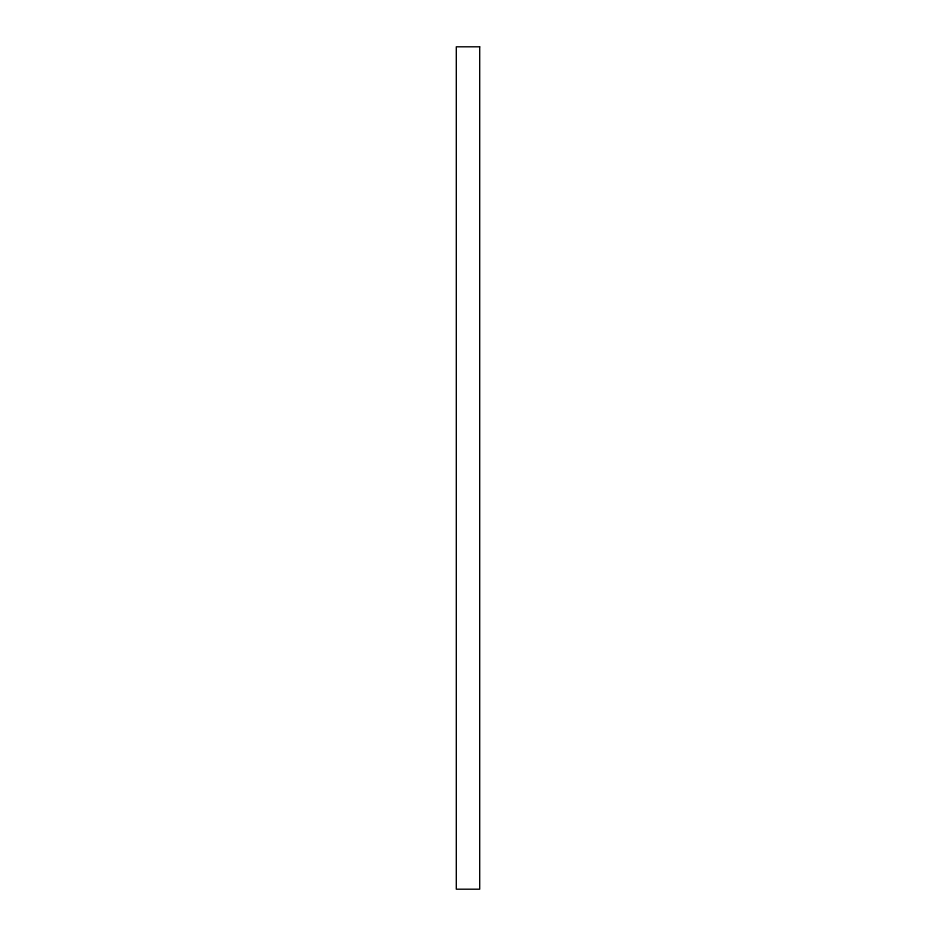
<?xml version="1.0" encoding="UTF-8"?>
<svg xmlns="http://www.w3.org/2000/svg" width="936" height="936" viewBox="0 0 936 936"><rect width="100%" height="100%" fill="white"/><g stroke="black" fill="none" stroke-linecap="round" stroke-linejoin="round"><path stroke-width="1.4" d="M479.7 46.8L456.3 46.8L456.3 889.2L479.7 889.2L479.7 46.8"/></g></svg>
